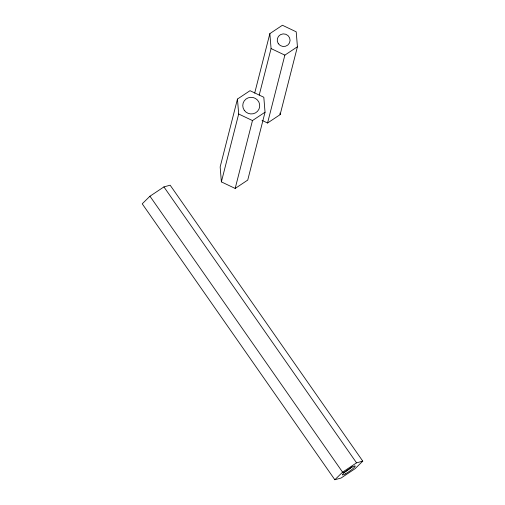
<?xml version="1.0" encoding="UTF-8"?>
<svg xmlns="http://www.w3.org/2000/svg" width="505" height="505" viewBox="0 0 505 505"><rect width="100%" height="100%" fill="white"/><g stroke="black" fill="none" stroke-linecap="round" stroke-linejoin="round"><path stroke-width="0.76" d="M237.457 99.062L220.161 166.94L221.379 181.882L235.172 188.447L247.74 180.07L265.043 112.198L263.818 97.257L250.025 90.692L237.457 99.062L238.682 114.004L221.379 181.882M254.69 93.109L269.853 33.627L282.421 25.25L296.208 31.815L297.432 46.757L280.13 114.635L267.562 123.012L262.044 120.386M235.172 188.447L252.475 120.569L265.043 112.198M259.216 95.091L271.071 48.568L269.853 33.627M267.562 123.012L284.864 55.133L297.432 46.757M149.96 196.218L142.227 203.805L334.847 479.75L341.077 478.033L355.04 468.728L362.773 461.141L170.153 185.196L163.923 186.907L149.96 196.218L342.579 472.156L334.847 479.75M342.579 472.156L356.543 462.851L362.773 461.141M271.071 48.568L284.864 55.133M238.682 114.004L252.475 120.569M163.923 186.907L356.543 462.851M280.004 113.063L280.13 114.635M352.042 466.772A6.117 0.833 -34.9 0 1 343.337 472.579M244.268 110.286A8.49 8.307 14.3 0 0 258.913 109.276A8.49 8.307 14.3 0 0 250.568 97.332A8.49 8.307 14.3 0 0 244.268 110.286M345.256 473.936A7.815 1.067 -34.9 0 0 355.236 466.166A7.815 1.067 -34.9 0 0 345.944 471.234A7.815 1.067 -34.9 0 0 345.256 473.936M278.337 43.727A6.451 6.312 14.3 0 0 289.466 42.963A6.451 6.312 14.3 0 0 283.128 33.886A6.451 6.312 14.3 0 0 278.337 43.727"/></g></svg>
